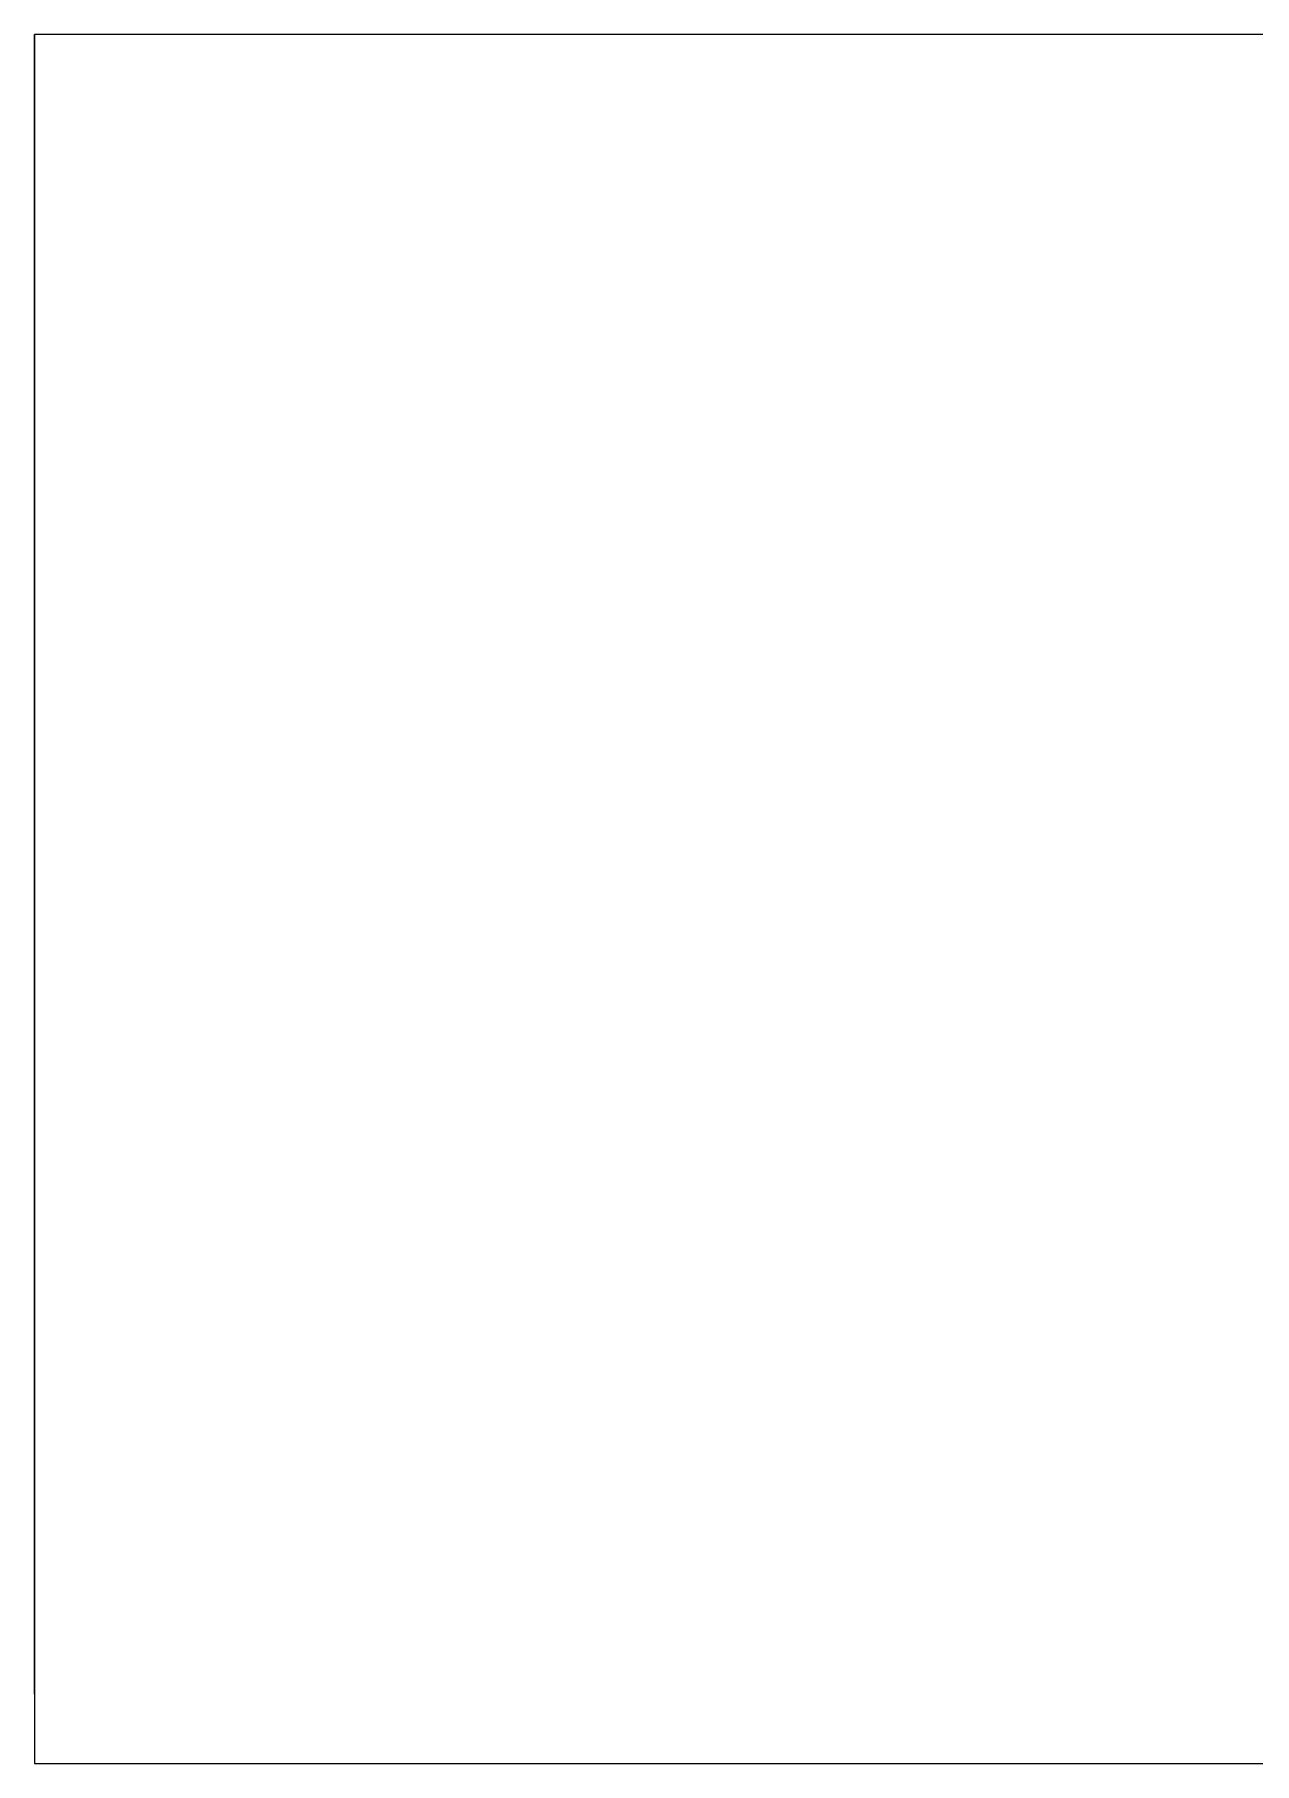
# Model space of a CAD drawing. Extents: x 0.02 to 0.83, y 0.01 to 0.584.
# Drawn here: x 0.02 to 0.425, y 0.01 to 0.584 of the extents above; entities that cross this region are included whole.
import ezdxf

# ---------------------------------------------------------------- set-up
doc = ezdxf.new("R2010")
doc.units = 0
doc.layers.add('Default', color=7, linetype='Continuous')

msp = doc.modelspace()

# ---------------------------------------------------------------- linework, layer by layer
at = {"layer": 'Default'}
for p, q in [((0.83, 0.584), (0.02, 0.584)), ((0.02, 0.584), (0.02, 0.01)), ((0.02, 0.033), (0.02, 0.584)), ((0.02, 0.4), (0.02, 0.01)), ((0.02, 0.01), (0.83, 0.01))]:
    msp.add_line(p, q, dxfattribs=at)

doc.saveas('drawing.dxf')
